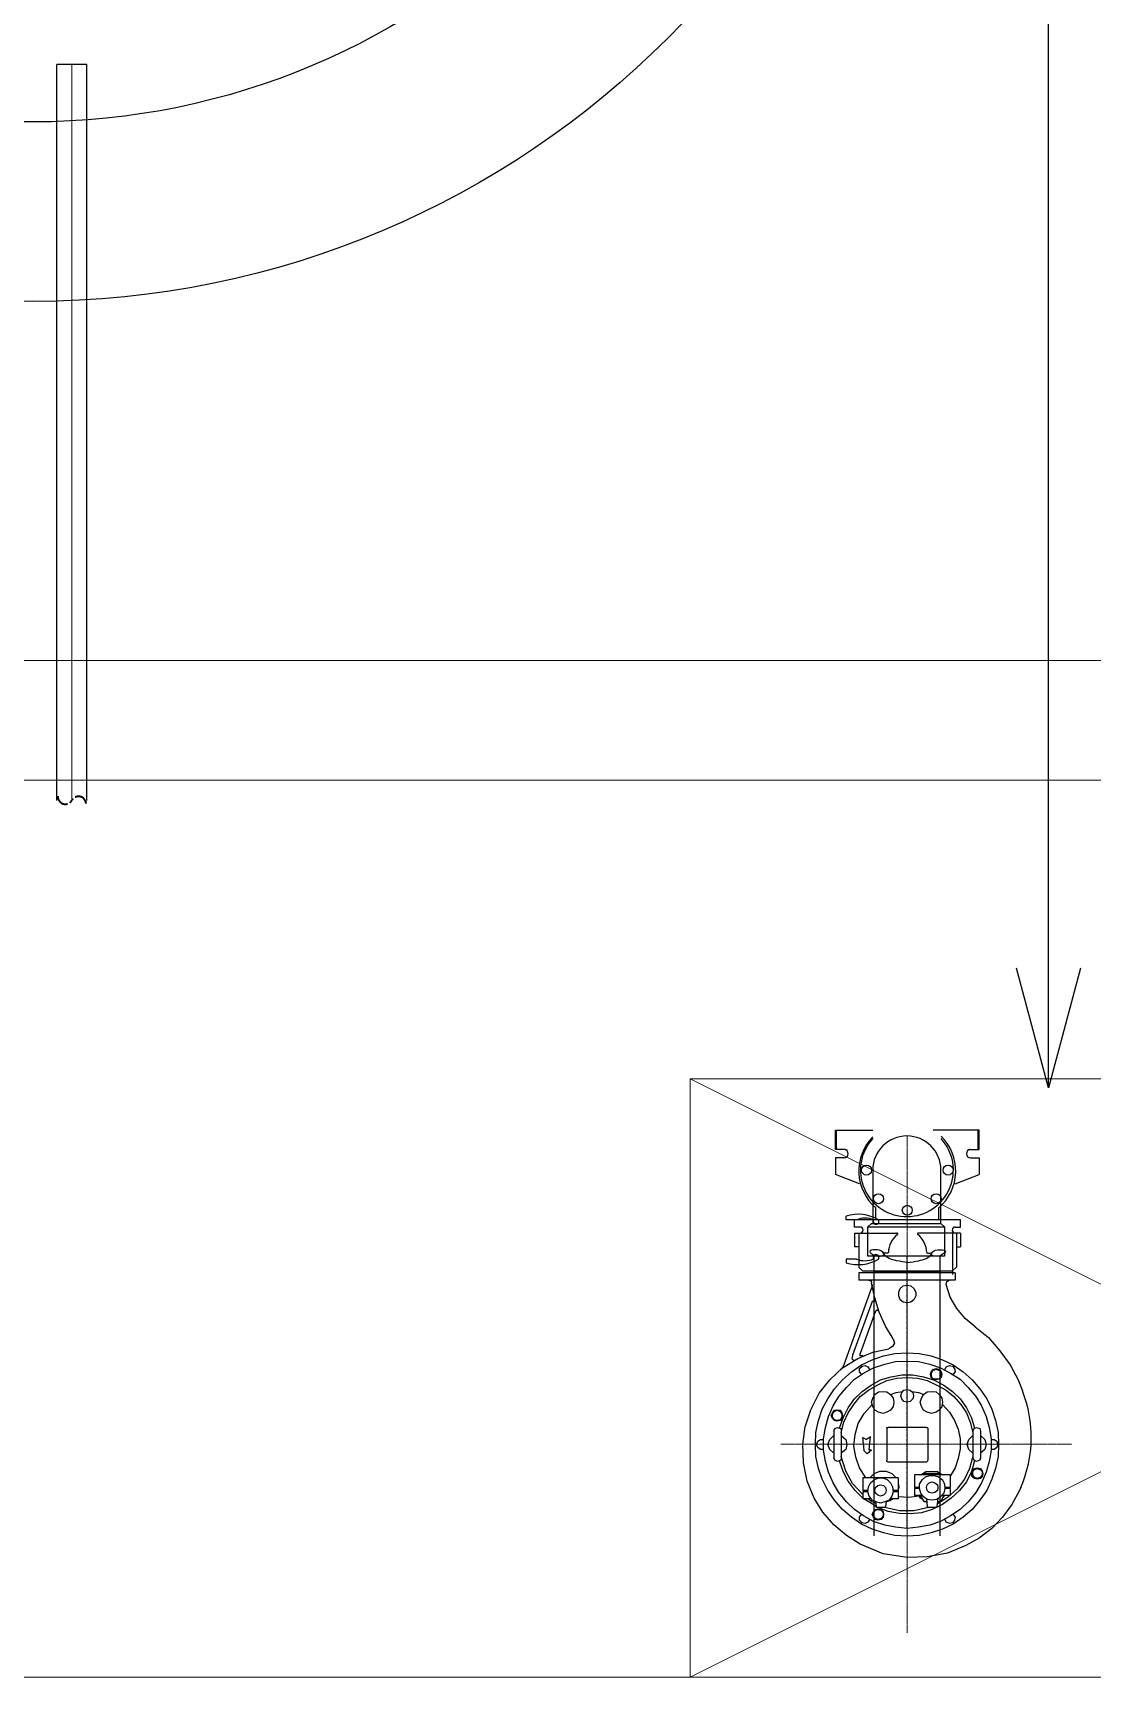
# Model space of a CAD drawing. Header units: millimetres. Extents: x -294625 to 2136527, y -251383 to 128331.
# Drawn here: x 1426418 to 1428188, y -213065 to -210316 of the extents above; entities that cross this region are included whole.
import ezdxf

# ---------------------------------------------------------------- set-up
doc = ezdxf.new("R2010")
doc.units = ezdxf.units.MM
doc.linetypes.add('CENTER', pattern=[3, 1.5, -0.5, 0.5, -0.5])
doc.linetypes.add('PHANTOM2', pattern=[1.25, 0.625, -0.125, 0.125, -0.125, 0.125, -0.125])
for name, color, linetype, lineweight in [('0-2', 253, 'Continuous', 18), ('ICE-BP', 4, 'Continuous', 25), ('ICE-CENTER', 8, 'CENTER', 0), ('N1.4-TP', 4, 'PHANTOM2', 35), ('N2-PK-TB', 2, 'Continuous', 20), ('N3-NOTE', 11, 'Continuous', 13)]:
    doc.layers.add(name, color=color, linetype=linetype, lineweight=lineweight)
for name, color, linetype in [('H-N-FITTING-35', 2, 'Continuous'), ('ICE-CEN', 8, 'CENTER'), ('tongchieudai', 7, 'Continuous')]:
    doc.layers.add(name, color=color, linetype=linetype)
doc.styles.add('P-VNTIMEH', font='vntimeh.shx', dxfattribs={"width": 0.75, "height": 300})
doc.dimstyles.new('N-NOTE', dxfattribs={"dimtxt": 200, "dimasz": 30, "dimexe": 50, "dimexo": 50, "dimgap": 100, "dimtad": 1, "dimdec": 0, "dimdsep": 46, "dimtxsty": 'P-VNTIMEH', "dimblk": 'OPEN30', "dimcen": 0, "dimse1": 1, "dimse2": 1, "dimclrd": 256, "dimclre": 7, "dimclrt": 256, "dimadec": 0, "dimazin": 0, "dimtfac": 1, "dimtdec": 0, "dimtix": 1, "dimtmove": 2, "dimatfit": 3, "dimldrblk": 'OPEN30', "dimfxl": 1, "dimtolj": 1, "dimtzin": 0, "dimarcsym": 0})

# ---------------------------------------------------------------- blocks, each defined once
blk = doc.blocks.new('_Open30')
at = {"color": 0, "linetype": 'ByBlock', "lineweight": -2}
for p, q in [((-1, 0.268), (0, 0)), ((0, 0), (-1, -0.268)), ((0, 0), (-1, 0))]:
    blk.add_line(p, q, dxfattribs=at)
blk = doc.blocks.new('2hd 1 dp')
at = {"layer": 'H-N-FITTING-35', "ltscale": 1000}
for p, q in [((1135090.9, -212124.9), (1135090.9, -212092.4)), ((1135090.9, -212092.4), (1135153, -212092.4)), ((1135092.1, -212092.4), (1135153, -212092.4)), ((1135092.1, -212124.9), (1135092.1, -212092.4)), ((1135329.4, -212092.4), (1135254.1, -212092.4)), ((1135330.6, -212092.4), (1135267, -212092.4)), ((1135329.4, -212124.9), (1135329.4, -212092.4)), ((1135330.6, -212124.9), (1135330.6, -212092.4)), ((1135105, -212124.9), (1135090.9, -212124.9)), ((1135106.2, -212124.9), (1135092.1, -212124.9)), ((1135315.3, -212124.9), (1135329.4, -212124.9)), ((1135316.5, -212124.9), (1135330.6, -212124.9)), ((1135105, -212139), (1135090.9, -212139)), ((1135090.9, -212139), (1135090.9, -212166.6)), ((1135316.5, -212139), (1135330.6, -212139)), ((1135330.6, -212139), (1135330.6, -212166.6)), ((1135131, -212182.4), (1135090.9, -212166.6)), ((1135290.5, -212182.4), (1135330.6, -212166.6)), ((1135108.5, -212242.7), (1135108.5, -212236.3)), ((1135126, -212242.7), (1135108.5, -212242.7)), ((1135299.9, -212242.7), (1135122.4, -212242.7)), ((1135122.4, -212254.6), (1135122.4, -212242.7)), ((1135131.6, -212254.6), (1135122.4, -212254.6)), ((1135290.7, -212254.6), (1135299.9, -212254.6)), ((1135299.9, -212254.6), (1135299.9, -212242.7)), ((1135122.4, -212264.7), (1135122.4, -212287.7)), ((1135122.4, -212264.7), (1135193.3, -212264.7)), ((1135129.4, -212287.7), (1135122.4, -212287.7)), ((1135129.4, -212264.7), (1135129.4, -212321.7)), ((1135299.9, -212264.7), (1135229, -212264.7)), ((1135286.2, -212264.7), (1135286.2, -212333.9)), ((1135292.9, -212264.7), (1135292.9, -212321.7)), ((1135292.9, -212287.7), (1135299.9, -212287.7)), ((1135299.9, -212264.7), (1135299.9, -212287.7)), ((1135126, -212308.1), (1135108.5, -212308.1)), ((1135108.5, -212308.1), (1135108.5, -212314.5)), ((1135136.5, -212328.5), (1135129.4, -212321.7)), ((1135210.2, -212331.4), (1135129.9, -212331.4)), ((1135129.9, -212331.4), (1135129.9, -212343.3)), ((1135210.2, -212343.3), (1135129.9, -212343.3)), ((1135285.8, -212328.5), (1135136.5, -212328.5)), ((1135145.8, -212343.3), (1135150, -212344.4)), ((1135150, -212344.4), (1135151, -212348.6)), ((1135154.6, -212331.4), (1135153.9, -212331.4)), ((1135265.9, -212329.2), (1135154.6, -212329.2)), ((1135154.6, -212329.2), (1135154.6, -212331.4)), ((1135290.5, -212331.4), (1135210.2, -212331.4)), ((1135290.5, -212343.3), (1135210.2, -212343.3)), ((1135265.9, -212329.2), (1135265.9, -212331.4)), ((1135266.6, -212331.4), (1135265.9, -212331.4)), ((1135275.7, -212350.7), (1135276.8, -212345.4)), ((1135276.8, -212345.4), (1135281, -212343.3)), ((1135285.8, -212328.5), (1135292.9, -212321.7)), ((1135290.5, -212331.4), (1135290.5, -212343.3)), ((1135151, -212356), (1135104.5, -212484.9)), ((1135156.3, -212372.9), (1135151, -212348.6)), ((1135152.1, -212353.9), (1135151, -212356)), ((1135152.1, -212350.7), (1135152.1, -212353.9)), ((1135163.7, -212397.2), (1135156.3, -212372.9)), ((1135196.5, -212363.4), (1135198.6, -212357.1)), ((1135196.5, -212369.8), (1135196.5, -212363.4)), ((1135198.6, -212376.1), (1135196.5, -212369.8)), ((1135198.6, -212357.1), (1135203.9, -212352.8)), ((1135203.9, -212352.8), (1135210.2, -212351.8)), ((1135210.2, -212351.8), (1135216.5, -212352.8)), ((1135216.5, -212352.8), (1135221.8, -212357.1)), ((1135221.8, -212357.1), (1135225, -212363.4)), ((1135225, -212369.8), (1135221.8, -212376.1)), ((1135225, -212363.4), (1135225, -212369.8)), ((1135282.1, -212371.9), (1135275.7, -212350.7)), ((1135293.7, -212390.9), (1135282.1, -212371.9)), ((1135152.1, -212379.3), (1135119.3, -212469.1)), ((1135157.4, -212395.1), (1135132, -212465.9)), ((1135152.1, -212379.3), (1135155.3, -212377.1)), ((1135155.3, -212377.1), (1135158.4, -212379.3)), ((1135157.4, -212395.1), (1135160.5, -212393)), ((1135160.5, -212393), (1135163.7, -212395.1)), ((1135174.3, -212420.5), (1135163.7, -212397.2)), ((1135203.9, -212380.3), (1135198.6, -212376.1)), ((1135210.2, -212381.4), (1135203.9, -212380.3)), ((1135216.5, -212380.3), (1135210.2, -212381.4)), ((1135221.8, -212376.1), (1135216.5, -212380.3)), ((1135307.4, -212407.8), (1135293.7, -212390.9)), ((1135187, -212441.6), (1135174.3, -212420.5)), ((1135324.3, -212421.5), (1135307.4, -212407.8)), ((1135324.3, -212421.5), (1135346.5, -212439.5)), ((1135185.9, -212454.3), (1135179.6, -212458.5)), ((1135189.1, -212449), (1135185.9, -212454.3)), ((1135187, -212441.6), (1135189.1, -212449)), ((1135346.5, -212439.5), (1135365.5, -212461.7)), ((1135102.4, -212490.2), (1135127.8, -212474.4)), ((1135119.3, -212469.1), (1135118.3, -212473.3)), ((1135119.3, -212476.5), (1135118.3, -212473.3)), ((1135122.5, -212477.5), (1135119.3, -212476.5)), ((1135127.8, -212474.4), (1135153.1, -212463.8)), ((1135132, -212470.1), (1135132, -212465.9)), ((1135136.2, -212470.1), (1135132, -212470.1)), ((1135134.1, -212484.9), (1135152.1, -212476.5)), ((1135134.1, -212484.9), (1135152.1, -212476.5)), ((1135134.1, -212484.9), (1135152.1, -212476.5)), ((1135152.1, -212476.5), (1135171.1, -212470.1)), ((1135152.1, -212476.5), (1135171.1, -212470.1)), ((1135152.1, -212476.5), (1135171.1, -212470.1)), ((1135153.1, -212463.8), (1135179.6, -212458.5)), ((1135154.2, -212490.2), (1135173.2, -212483.9)), ((1135171.1, -212470.1), (1135190.1, -212465.9)), ((1135171.1, -212470.1), (1135190.1, -212465.9)), ((1135171.1, -212470.1), (1135190.1, -212465.9)), ((1135173.2, -212483.9), (1135191.2, -212479.6)), ((1135190.1, -212465.9), (1135210.2, -212464.9)), ((1135190.1, -212465.9), (1135210.2, -212464.9)), ((1135190.1, -212465.9), (1135210.2, -212464.9)), ((1135191.2, -212479.6), (1135210.2, -212478.6)), ((1135210.2, -212464.9), (1135230.3, -212465.9)), ((1135210.2, -212464.9), (1135230.3, -212465.9)), ((1135210.2, -212464.9), (1135230.3, -212465.9)), ((1135210.2, -212478.6), (1135229.2, -212479.6)), ((1135229.2, -212479.6), (1135248.3, -212483.9)), ((1135230.3, -212465.9), (1135250.4, -212470.1)), ((1135230.3, -212465.9), (1135250.4, -212470.1)), ((1135230.3, -212465.9), (1135250.4, -212470.1)), ((1135248.3, -212483.9), (1135266.2, -212490.2)), ((1135250.4, -212470.1), (1135269.4, -212476.5)), ((1135250.4, -212470.1), (1135269.4, -212476.5)), ((1135250.4, -212470.1), (1135269.4, -212476.5)), ((1135269.4, -212476.5), (1135287.3, -212484.9)), ((1135269.4, -212476.5), (1135287.3, -212484.9)), ((1135269.4, -212476.5), (1135287.3, -212484.9)), ((1135365.5, -212461.7), (1135382.5, -212484.9)), ((1135063.3, -212532.5), (1135081.3, -212510.3)), ((1135081.3, -212510.3), (1135102.4, -212490.2)), ((1135088.7, -212525.1), (1135102.4, -212510.3)), ((1135088.7, -212525.1), (1135102.4, -212510.3)), ((1135088.7, -212525.1), (1135102.4, -212510.3)), ((1135102.4, -212489.2), (1135098.2, -212493.4)), ((1135104.5, -212484.9), (1135102.4, -212489.2)), ((1135102.4, -212510.3), (1135117.2, -212496.6)), ((1135102.4, -212510.3), (1135117.2, -212496.6)), ((1135102.4, -212510.3), (1135117.2, -212496.6)), ((1135108.8, -212523), (1135122.5, -212509.2)), ((1135117.2, -212496.6), (1135134.1, -212484.9)), ((1135117.2, -212496.6), (1135134.1, -212484.9)), ((1135117.2, -212496.6), (1135134.1, -212484.9)), ((1135122.5, -212509.2), (1135137.3, -212498.7)), ((1135131, -212491.3), (1135135.2, -212487)), ((1135131, -212496.6), (1135131, -212491.3)), ((1135134.1, -212500.8), (1135131, -212496.6)), ((1135135.2, -212487), (1135140.5, -212486)), ((1135137.3, -212498.7), (1135154.2, -212490.2)), ((1135140.5, -212486), (1135144.7, -212488.1)), ((1135144.7, -212488.1), (1135147.9, -212493.4)), ((1135150, -212518.7), (1135165.8, -212510.3)), ((1135160.5, -212518.7), (1135176.4, -212511.3)), ((1135165.8, -212510.3), (1135183.8, -212505)), ((1135176.4, -212511.3), (1135193.3, -212507.1)), ((1135183.8, -212505), (1135201.8, -212501.8)), ((1135193.3, -212507.1), (1135210.2, -212506.1)), ((1135201.8, -212501.8), (1135219.7, -212501.8)), ((1135210.2, -212506.1), (1135228.2, -212507.1)), ((1135219.7, -212501.8), (1135237.7, -212505)), ((1135228.2, -212507.1), (1135244, -212511.3)), ((1135237.7, -212505), (1135254.6, -212510.3)), ((1135244, -212511.3), (1135259.9, -212518.7)), ((1135249.3, -212500.8), (1135250.4, -212496.6)), ((1135250.4, -212506.1), (1135249.3, -212500.8)), ((1135250.4, -212496.6), (1135254.6, -212492.3)), ((1135254.6, -212509.2), (1135250.4, -212506.1)), ((1135251.4, -212498.7), (1135253.5, -212494.4)), ((1135251.4, -212504), (1135251.4, -212498.7)), ((1135253.5, -212508.2), (1135251.4, -212504)), ((1135253.5, -212494.4), (1135258.8, -212492.3)), ((1135258.8, -212509.2), (1135253.5, -212508.2)), ((1135254.6, -212492.3), (1135258.8, -212491.3)), ((1135258.8, -212510.3), (1135254.6, -212509.2)), ((1135254.6, -212510.3), (1135271.5, -212518.7)), ((1135258.8, -212491.3), (1135264.1, -212492.3)), ((1135258.8, -212492.3), (1135264.1, -212494.4)), ((1135264.1, -212508.2), (1135258.8, -212509.2)), ((1135264.1, -212509.2), (1135258.8, -212510.3)), ((1135264.1, -212492.3), (1135267.3, -212496.6)), ((1135264.1, -212494.4), (1135267.3, -212498.7)), ((1135267.3, -212504), (1135264.1, -212508.2)), ((1135267.3, -212506.1), (1135264.1, -212509.2)), ((1135266.2, -212490.2), (1135283.1, -212498.7)), ((1135267.3, -212496.6), (1135268.3, -212500.8)), ((1135267.3, -212498.7), (1135267.3, -212504)), ((1135268.3, -212500.8), (1135267.3, -212506.1)), ((1135273.6, -212493.4), (1135275.7, -212488.1)), ((1135275.7, -212488.1), (1135281, -212486)), ((1135281, -212486), (1135286.3, -212487)), ((1135283.1, -212498.7), (1135299, -212509.2)), ((1135286.3, -212487), (1135289.5, -212491.3)), ((1135287.3, -212484.9), (1135304.3, -212496.6)), ((1135287.3, -212484.9), (1135304.3, -212496.6)), ((1135287.3, -212484.9), (1135304.3, -212496.6)), ((1135290.5, -212496.6), (1135287.3, -212500.8)), ((1135289.5, -212491.3), (1135290.5, -212496.6)), ((1135299, -212509.2), (1135312.7, -212523)), ((1135304.3, -212496.6), (1135319, -212510.3)), ((1135304.3, -212496.6), (1135319, -212510.3)), ((1135304.3, -212496.6), (1135319, -212510.3)), ((1135319, -212510.3), (1135331.7, -212525.1)), ((1135319, -212510.3), (1135331.7, -212525.1)), ((1135319, -212510.3), (1135331.7, -212525.1)), ((1135382.5, -212484.9), (1135396.2, -212510.3)), ((1135396.2, -212510.3), (1135403.3, -212528.4)), ((1135049.6, -212560), (1135063.3, -212532.5)), ((1135078.1, -212542), (1135088.7, -212525.1)), ((1135078.1, -212542), (1135088.7, -212525.1)), ((1135078.1, -212542), (1135088.7, -212525.1)), ((1135086.6, -212553.6), (1135096.1, -212537.8)), ((1135096.1, -212537.8), (1135108.8, -212523)), ((1135121.4, -212551.5), (1135132, -212537.8)), ((1135122.5, -212542), (1135135.2, -212529.3)), ((1135132, -212537.8), (1135145.8, -212527.2)), ((1135135.2, -212529.3), (1135150, -212518.7)), ((1135145.8, -212527.2), (1135160.5, -212518.7)), ((1135153.1, -212540.9), (1135156.3, -212534.6)), ((1135156.3, -212534.6), (1135162.7, -212530.4)), ((1135162.7, -212530.4), (1135170.1, -212529.3)), ((1135170.1, -212529.3), (1135176.4, -212530.4)), ((1135176.4, -212530.4), (1135182.7, -212534.6)), ((1135182.7, -212534.6), (1135192.2, -212531.4)), ((1135182.7, -212534.6), (1135187, -212540.9)), ((1135192.2, -212531.4), (1135202.8, -212529.3)), ((1135199.6, -212536.7), (1135201.8, -212531.4)), ((1135201.8, -212542), (1135199.6, -212536.7)), ((1135201.8, -212531.4), (1135204.9, -212527.2)), ((1135204.9, -212527.2), (1135210.2, -212526.1)), ((1135210.2, -212526.1), (1135215.5, -212527.2)), ((1135215.5, -212527.2), (1135219.7, -212531.4)), ((1135218.7, -212529.3), (1135229.2, -212531.4)), ((1135219.7, -212531.4), (1135220.8, -212536.7)), ((1135220.8, -212536.7), (1135219.7, -212542)), ((1135229.2, -212531.4), (1135238.7, -212534.6)), ((1135234.5, -212540.9), (1135237.7, -212534.6)), ((1135237.7, -212534.6), (1135244, -212530.4)), ((1135244, -212530.4), (1135251.4, -212529.3)), ((1135251.4, -212529.3), (1135258.8, -212530.4)), ((1135258.8, -212530.4), (1135264.1, -212534.6)), ((1135259.9, -212518.7), (1135275.7, -212527.2)), ((1135264.1, -212534.6), (1135268.3, -212540.9)), ((1135271.5, -212518.7), (1135286.3, -212529.3)), ((1135275.7, -212527.2), (1135288.4, -212537.8)), ((1135286.3, -212529.3), (1135299, -212542)), ((1135288.4, -212537.8), (1135300, -212551.5)), ((1135312.7, -212523), (1135325.4, -212537.8)), ((1135325.4, -212537.8), (1135334.9, -212553.6)), ((1135331.7, -212525.1), (1135343.4, -212542)), ((1135331.7, -212525.1), (1135343.4, -212542)), ((1135331.7, -212525.1), (1135343.4, -212542)), ((1135040.1, -212588.5), (1135049.6, -212560)), ((1135062.3, -212577.9), (1135068.6, -212558.9)), ((1135062.3, -212577.9), (1135068.6, -212558.9)), ((1135062.3, -212577.9), (1135068.6, -212558.9)), ((1135068.6, -212558.9), (1135078.1, -212542)), ((1135068.6, -212558.9), (1135078.1, -212542)), ((1135068.6, -212558.9), (1135078.1, -212542)), ((1135079.2, -212571.6), (1135086.6, -212553.6)), ((1135083.4, -212569.5), (1135085.5, -212565.2)), ((1135085.5, -212565.2), (1135088.7, -212561)), ((1135085.5, -212567.4), (1135088.7, -212563.1)), ((1135088.7, -212561), (1135092.9, -212560)), ((1135088.7, -212563.1), (1135092.9, -212561)), ((1135092.9, -212560), (1135098.2, -212561)), ((1135092.9, -212561), (1135098.2, -212563.1)), ((1135098.2, -212561), (1135101.4, -212565.2)), ((1135098.2, -212563.1), (1135101.4, -212567.4)), ((1135101.4, -212565.2), (1135102.4, -212569.5)), ((1135103.5, -212573.7), (1135111.9, -212556.8)), ((1135104.5, -212581.1), (1135111.9, -212565.2)), ((1135111.9, -212556.8), (1135122.5, -212542)), ((1135111.9, -212565.2), (1135121.4, -212551.5)), ((1135128.8, -212583.2), (1135138.4, -212566.3)), ((1135138.4, -212566.3), (1135152.1, -212551.5)), ((1135151, -212547.3), (1135153.1, -212540.9)), ((1135153.1, -212554.7), (1135151, -212547.3)), ((1135156.3, -212561), (1135153.1, -212554.7)), ((1135162.7, -212564.2), (1135156.3, -212561)), ((1135170.1, -212566.3), (1135162.7, -212564.2)), ((1135176.4, -212564.2), (1135170.1, -212566.3)), ((1135182.7, -212561), (1135176.4, -212564.2)), ((1135187, -212554.7), (1135182.7, -212561)), ((1135187, -212540.9), (1135188, -212547.3)), ((1135188, -212547.3), (1135187, -212554.7)), ((1135204.9, -212546.2), (1135201.8, -212542)), ((1135210.2, -212547.3), (1135204.9, -212546.2)), ((1135215.5, -212546.2), (1135210.2, -212547.3)), ((1135219.7, -212542), (1135215.5, -212546.2)), ((1135232.4, -212547.3), (1135234.5, -212540.9)), ((1135234.5, -212554.7), (1135232.4, -212547.3)), ((1135237.7, -212561), (1135234.5, -212554.7)), ((1135244, -212564.2), (1135237.7, -212561)), ((1135251.4, -212566.3), (1135244, -212564.2)), ((1135258.8, -212564.2), (1135251.4, -212566.3)), ((1135264.1, -212561), (1135258.8, -212564.2)), ((1135268.3, -212554.7), (1135264.1, -212561)), ((1135268.3, -212540.9), (1135269.4, -212547.3)), ((1135269.4, -212547.3), (1135268.3, -212554.7)), ((1135269.4, -212551.5), (1135281, -212564.2)), ((1135281, -212564.2), (1135289.5, -212577.9)), ((1135299, -212542), (1135309.5, -212556.8)), ((1135300, -212551.5), (1135309.5, -212565.2)), ((1135309.5, -212556.8), (1135318, -212573.7)), ((1135309.5, -212565.2), (1135315.9, -212581.1)), ((1135334.9, -212553.6), (1135342.3, -212571.6)), ((1135343.4, -212542), (1135351.8, -212558.9)), ((1135343.4, -212542), (1135351.8, -212558.9)), ((1135343.4, -212542), (1135351.8, -212558.9)), ((1135351.8, -212558.9), (1135358.1, -212577.9)), ((1135351.8, -212558.9), (1135358.1, -212577.9)), ((1135351.8, -212558.9), (1135358.1, -212577.9)), ((1135035.9, -212617.6), (1135040.1, -212588.1)), ((1135058, -212598), (1135062.3, -212577.9)), ((1135058, -212598), (1135062.3, -212577.9)), ((1135058, -212598), (1135062.3, -212577.9)), ((1135070.7, -212608.6), (1135073.9, -212589.5)), ((1135073.9, -212589.5), (1135079.2, -212571.6)), ((1135085.5, -212574.8), (1135083.4, -212569.5)), ((1135085.5, -212572.6), (1135085.5, -212567.4)), ((1135088.7, -212576.9), (1135085.5, -212572.6)), ((1135088.7, -212577.9), (1135085.5, -212574.8)), ((1135087.6, -212595.9), (1135089.7, -212591.7)), ((1135092.9, -212577.9), (1135088.7, -212576.9)), ((1135092.9, -212579), (1135088.7, -212577.9)), ((1135089.7, -212591.7), (1135094, -212589.5)), ((1135098.2, -212576.9), (1135092.9, -212577.9)), ((1135098.2, -212577.9), (1135092.9, -212579)), ((1135094, -212589.5), (1135099.3, -212591.7)), ((1135097.1, -212590.6), (1135103.5, -212573.7)), ((1135101.4, -212572.6), (1135098.2, -212576.9)), ((1135101.4, -212574.8), (1135098.2, -212577.9)), ((1135099.3, -212591.7), (1135100.3, -212595.9)), ((1135100.3, -212598), (1135104.5, -212581.1)), ((1135101.4, -212567.4), (1135101.4, -212572.6)), ((1135102.4, -212569.5), (1135101.4, -212574.8)), ((1135123.6, -212601.2), (1135128.8, -212583.2)), ((1135176.4, -212590.6), (1135176.4, -212589.5)), ((1135176.4, -212589.5), (1135178.5, -212589.5)), ((1135176.4, -212590.6), (1135176.4, -212644.5)), ((1135243, -212589.5), (1135178.5, -212589.5)), ((1135243, -212589.5), (1135244, -212589.5)), ((1135244, -212589.5), (1135245.1, -212590.6)), ((1135245.1, -212590.6), (1135245.1, -212644.5)), ((1135289.5, -212577.9), (1135295.8, -212592.7)), ((1135295.8, -212592.7), (1135299, -212608.6)), ((1135315.9, -212581.1), (1135320.1, -212598)), ((1135318, -212573.7), (1135323.3, -212590.6)), ((1135320.1, -212595.9), (1135322.2, -212591.7)), ((1135322.2, -212591.7), (1135326.4, -212589.5)), ((1135326.4, -212589.5), (1135331.7, -212591.7)), ((1135331.7, -212591.7), (1135332.8, -212595.9)), ((1135342.3, -212571.6), (1135347.6, -212589.5)), ((1135347.6, -212589.5), (1135350.7, -212608.6)), ((1135358.1, -212577.9), (1135362.4, -212598)), ((1135358.1, -212577.9), (1135362.4, -212598)), ((1135358.1, -212577.9), (1135362.4, -212598)), ((1135036.9, -212648.3), (1135035.9, -212617.6)), ((1135057, -212618.1), (1135058, -212598)), ((1135057, -212618.1), (1135058, -212598)), ((1135057, -212618.1), (1135058, -212598)), ((1135058, -212638.2), (1135057, -212618.1)), ((1135058, -212638.2), (1135057, -212618.1)), ((1135058, -212638.2), (1135057, -212618.1)), ((1135059.1, -212618.1), (1135061.2, -212612.8)), ((1135061.2, -212623.4), (1135059.1, -212618.1)), ((1135061.2, -212612.8), (1135065.4, -212609.6)), ((1135065.4, -212609.6), (1135070.7, -212609.6)), ((1135070.7, -212627.6), (1135070.7, -212608.6)), ((1135078.1, -212618.1), (1135081.3, -212609.6)), ((1135081.3, -212626.5), (1135078.1, -212618.1)), ((1135081.3, -212609.6), (1135087.6, -212603.3)), ((1135087.6, -212595.9), (1135087.6, -212640.3)), ((1135100.3, -212595.9), (1135100.3, -212640.3)), ((1135100.3, -212598), (1135100.3, -212598)), ((1135100.3, -212598), (1135100.3, -212598)), ((1135100.3, -212603.3), (1135107.7, -212609.6)), ((1135107.7, -212609.6), (1135109.8, -212618.1)), ((1135109.8, -212618.1), (1135107.7, -212626.5)), ((1135121.4, -212620.2), (1135123.6, -212601.2)), ((1135124.6, -212639.2), (1135121.4, -212620.2)), ((1135137.3, -212617), (1135136.2, -212606.5)), ((1135136.2, -212606.5), (1135142.6, -212609.6)), ((1135138.4, -212627.6), (1135137.3, -212617)), ((1135148.9, -212605.4), (1135142.6, -212609.6)), ((1135146.8, -212627.6), (1135147.9, -212616)), ((1135147.9, -212616), (1135148.9, -212605.4)), ((1135299, -212608.6), (1135299, -212625.5)), ((1135310.6, -212618.1), (1135313.8, -212609.6)), ((1135313.8, -212626.5), (1135310.6, -212618.1)), ((1135313.8, -212609.6), (1135320.1, -212603.3)), ((1135320.1, -212595.9), (1135320.1, -212640.3)), ((1135320.1, -212598), (1135320.1, -212598)), ((1135320.1, -212598), (1135320.1, -212598)), ((1135332.8, -212595.9), (1135332.8, -212640.3)), ((1135332.8, -212603.3), (1135340.2, -212609.6)), ((1135340.2, -212609.6), (1135342.3, -212618.1)), ((1135342.3, -212618.1), (1135340.2, -212626.5)), ((1135350.7, -212608.6), (1135350.7, -212627.6)), ((1135350.7, -212609.6), (1135356, -212609.6)), ((1135356, -212609.6), (1135360.3, -212612.8)), ((1135360.3, -212612.8), (1135361.3, -212618.1)), ((1135361.3, -212618.1), (1135360.3, -212623.4)), ((1135362.4, -212598), (1135363.4, -212618.1)), ((1135362.4, -212598), (1135363.4, -212618.1)), ((1135362.4, -212598), (1135363.4, -212618.1)), ((1135363.4, -212618.1), (1135362.4, -212638.2)), ((1135363.4, -212618.1), (1135362.4, -212638.2)), ((1135363.4, -212618.1), (1135362.4, -212638.2)), ((1135043.3, -212679.4), (1135036.9, -212648.7)), ((1135062.3, -212658.2), (1135058, -212638.2)), ((1135062.3, -212658.2), (1135058, -212638.2)), ((1135062.3, -212658.2), (1135058, -212638.2)), ((1135065.4, -212626.5), (1135061.2, -212623.4)), ((1135070.7, -212626.5), (1135065.4, -212626.5)), ((1135073.9, -212646.6), (1135070.7, -212627.6)), ((1135079.2, -212664.6), (1135073.9, -212646.6)), ((1135087.6, -212632.9), (1135081.3, -212626.5)), ((1135089.7, -212644.5), (1135087.6, -212640.3)), ((1135094, -212646.6), (1135089.7, -212644.5)), ((1135099.3, -212644.5), (1135094, -212646.6)), ((1135103.5, -212663.5), (1135097.1, -212645.5)), ((1135100.3, -212640.3), (1135099.3, -212644.5)), ((1135107.7, -212626.5), (1135100.3, -212632.9)), ((1135100.3, -212638.2), (1135100.3, -212638.2)), ((1135100.3, -212638.2), (1135100.3, -212638.2)), ((1135107.7, -212662.5), (1135100.3, -212638.2)), ((1135131, -212657.2), (1135124.6, -212639.2)), ((1135137.3, -212627.6), (1135143.6, -212633.9)), ((1135138.4, -212627.6), (1135137.3, -212627.6)), ((1135151, -212627.6), (1135143.6, -212633.9)), ((1135151, -212627.6), (1135146.8, -212627.6)), ((1135176.4, -212646.6), (1135176.4, -212644.5)), ((1135178.5, -212647.7), (1135176.4, -212646.6)), ((1135243, -212647.7), (1135178.5, -212647.7)), ((1135244, -212646.6), (1135243, -212647.7)), ((1135245.1, -212644.5), (1135244, -212646.6)), ((1135295.8, -212641.3), (1135290.5, -212657.2)), ((1135299, -212625.5), (1135295.8, -212641.3)), ((1135320.1, -212632.9), (1135313.8, -212626.5)), ((1135320.1, -212638.2), (1135314.8, -212658.2)), ((1135323.3, -212645.5), (1135318, -212663.5)), ((1135320.1, -212638.2), (1135320.1, -212638.2)), ((1135320.1, -212638.2), (1135320.1, -212638.2)), ((1135322.2, -212644.5), (1135320.1, -212640.3)), ((1135326.4, -212646.6), (1135322.2, -212644.5)), ((1135331.7, -212644.5), (1135326.4, -212646.6)), ((1135332.8, -212640.3), (1135331.7, -212644.5)), ((1135340.2, -212626.5), (1135332.8, -212632.9)), ((1135347.6, -212646.6), (1135342.3, -212664.6)), ((1135350.7, -212627.6), (1135347.6, -212646.6)), ((1135356, -212626.5), (1135350.7, -212626.5)), ((1135360.3, -212623.4), (1135356, -212626.5)), ((1135362.4, -212638.2), (1135358.1, -212658.2)), ((1135362.4, -212638.2), (1135358.1, -212658.2)), ((1135362.4, -212638.2), (1135358.1, -212658.2)), ((1135068.6, -212676.2), (1135062.3, -212658.2)), ((1135068.6, -212676.2), (1135062.3, -212658.2)), ((1135068.6, -212676.2), (1135062.3, -212658.2)), ((1135078.1, -212695.2), (1135068.6, -212676.2)), ((1135078.1, -212695.2), (1135068.6, -212676.2)), ((1135078.1, -212695.2), (1135068.6, -212676.2)), ((1135086.6, -212682.5), (1135079.2, -212664.6)), ((1135111.9, -212679.4), (1135103.5, -212663.5)), ((1135119.3, -212683.6), (1135107.7, -212662.5)), ((1135141.5, -212674.1), (1135131, -212657.2)), ((1135195.4, -212674.1), (1135136.2, -212674.1)), ((1135136.2, -212674.1), (1135136.2, -212695.2)), ((1135147.9, -212674.1), (1135155.3, -212666.7)), ((1135155.3, -212666.7), (1135164.8, -212662.5)), ((1135155.3, -212677.2), (1135162.7, -212674.1)), ((1135162.7, -212674.1), (1135170.1, -212674.1)), ((1135164.8, -212662.5), (1135175.3, -212662.5)), ((1135170.1, -212674.1), (1135177.5, -212677.2)), ((1135175.3, -212662.5), (1135184.8, -212666.7)), ((1135184.8, -212666.7), (1135192.2, -212674.1)), ((1135195.4, -212674.1), (1135195.4, -212695.2)), ((1135282.1, -212668.8), (1135222.9, -212668.8)), ((1135222.9, -212668.8), (1135222.9, -212689.9)), ((1135233.5, -212668.8), (1135241.9, -212663.5)), ((1135235.6, -212677.2), (1135240.9, -212672)), ((1135238.7, -212666.7), (1135236.6, -212668.8)), ((1135266.2, -212666.7), (1135238.7, -212666.7)), ((1135240.9, -212672), (1135248.3, -212669.9)), ((1135241.9, -212663.5), (1135251.4, -212662.5)), ((1135248.3, -212669.9), (1135255.6, -212669.9)), ((1135251.4, -212662.5), (1135260.9, -212663.5)), ((1135255.6, -212669.9), (1135263, -212672)), ((1135260.9, -212663.5), (1135269.4, -212668.8)), ((1135263, -212672), (1135269.4, -212677.2)), ((1135266.2, -212666.7), (1135267.3, -212668.8)), ((1135290.5, -212657.2), (1135282.1, -212670.9)), ((1135282.1, -212668.8), (1135282.1, -212689.9)), ((1135306.4, -212676.2), (1135293.7, -212693.1)), ((1135314.8, -212658.2), (1135306.4, -212676.2)), ((1135318, -212663.5), (1135309.5, -212680.4)), ((1135318, -212666.7), (1135319, -212662.5)), ((1135319, -212672), (1135318, -212666.7)), ((1135319, -212662.5), (1135323.3, -212658.2)), ((1135323.3, -212675.1), (1135319, -212672)), ((1135320.1, -212663.5), (1135322.2, -212660.3)), ((1135320.1, -212668.8), (1135320.1, -212663.5)), ((1135322.2, -212673), (1135320.1, -212668.8)), ((1135322.2, -212660.3), (1135327.5, -212658.2)), ((1135327.5, -212675.1), (1135322.2, -212673)), ((1135323.3, -212658.2), (1135327.5, -212657.2)), ((1135327.5, -212676.2), (1135323.3, -212675.1)), ((1135327.5, -212657.2), (1135332.8, -212658.2)), ((1135327.5, -212658.2), (1135332.8, -212660.3)), ((1135332.8, -212673), (1135327.5, -212675.1)), ((1135332.8, -212675.1), (1135327.5, -212676.2)), ((1135332.8, -212658.2), (1135336, -212662.5)), ((1135332.8, -212660.3), (1135336, -212663.5)), ((1135336, -212668.8), (1135332.8, -212673)), ((1135336, -212672), (1135332.8, -212675.1)), ((1135342.3, -212664.6), (1135334.9, -212682.5)), ((1135336, -212662.5), (1135337, -212666.7)), ((1135336, -212663.5), (1135336, -212668.8)), ((1135337, -212666.7), (1135336, -212672)), ((1135351.8, -212676.2), (1135343.4, -212695.2)), ((1135351.8, -212676.2), (1135343.4, -212695.2)), ((1135351.8, -212676.2), (1135343.4, -212695.2)), ((1135358.1, -212658.2), (1135351.8, -212676.2)), ((1135358.1, -212658.2), (1135351.8, -212676.2)), ((1135358.1, -212658.2), (1135351.8, -212676.2)), ((1135054.9, -212707.9), (1135043.3, -212679.4)), ((1135088.7, -212711.1), (1135078.1, -212695.2)), ((1135088.7, -212711.1), (1135078.1, -212695.2)), ((1135088.7, -212711.1), (1135078.1, -212695.2)), ((1135096.1, -212698.4), (1135086.6, -212682.5)), ((1135108.8, -212714.2), (1135096.1, -212698.4)), ((1135123.6, -212695.2), (1135111.9, -212679.4)), ((1135136.2, -212701.6), (1135119.3, -212683.6)), ((1135136.2, -212707.9), (1135123.6, -212695.2)), ((1135144.7, -212695.2), (1135136.2, -212695.2)), ((1135144.7, -212697.3), (1135136.2, -212697.3)), ((1135136.2, -212697.3), (1135136.2, -212709)), ((1135144.7, -212697.3), (1135145.8, -212688.9)), ((1135144.7, -212696.3), (1135144.7, -212695.2)), ((1135144.7, -212697.3), (1135144.7, -212696.3)), ((1135146.8, -212704.7), (1135144.7, -212697.3)), ((1135145.8, -212688.9), (1135148.9, -212682.5)), ((1135148.9, -212682.5), (1135155.3, -212677.2)), ((1135156.3, -212695.2), (1135157.4, -212689.9)), ((1135157.4, -212699.4), (1135156.3, -212695.2)), ((1135157.4, -212689.9), (1135161.6, -212686.8)), ((1135161.6, -212702.6), (1135157.4, -212699.4)), ((1135161.6, -212686.8), (1135165.8, -212685.7)), ((1135165.8, -212704.7), (1135161.6, -212702.6)), ((1135165.8, -212685.7), (1135171.1, -212686.8)), ((1135171.1, -212702.6), (1135165.8, -212704.7)), ((1135171.1, -212686.8), (1135174.3, -212689.9)), ((1135174.3, -212699.4), (1135171.1, -212702.6)), ((1135174.3, -212689.9), (1135175.3, -212695.2)), ((1135175.3, -212695.2), (1135174.3, -212699.4)), ((1135177.5, -212677.2), (1135182.7, -212682.5)), ((1135182.7, -212682.5), (1135185.9, -212688.9)), ((1135187, -212697.3), (1135184.8, -212704.7)), ((1135185.9, -212688.9), (1135187, -212697.3)), ((1135195.4, -212695.2), (1135187, -212695.2)), ((1135195.4, -212697.3), (1135187, -212697.3)), ((1135195.4, -212696.3), (1135194.4, -212697.3)), ((1135195.4, -212683.6), (1135196.5, -212688.9)), ((1135196.5, -212688.9), (1135195.4, -212694.2)), ((1135195.4, -212695.2), (1135195.4, -212696.3)), ((1135195.4, -212697.3), (1135195.4, -212709)), ((1135231.3, -212689.9), (1135222.9, -212689.9)), ((1135222.9, -212692), (1135222.9, -212703.7)), ((1135231.3, -212692), (1135222.9, -212692)), ((1135236.6, -212703.7), (1135222.9, -212703.7)), ((1135225, -212689.9), (1135226.1, -212692)), ((1135225, -212691), (1135225, -212689.9)), ((1135225, -212692), (1135225, -212691)), ((1135232.4, -212707.9), (1135230.3, -212703.7)), ((1135231.3, -212684.6), (1135235.6, -212677.2)), ((1135231.3, -212692), (1135231.3, -212684.6)), ((1135233.5, -212699.4), (1135231.3, -212692)), ((1135232.4, -212703.7), (1135238.7, -212714.2)), ((1135237.7, -212705.8), (1135233.5, -212699.4)), ((1135243, -212689.9), (1135244, -212685.7)), ((1135244, -212695.2), (1135243, -212689.9)), ((1135244, -212685.7), (1135247.2, -212682.5)), ((1135247.2, -212698.4), (1135244, -212695.2)), ((1135247.2, -212682.5), (1135252.5, -212680.4)), ((1135252.5, -212699.4), (1135247.2, -212698.4)), ((1135252.5, -212680.4), (1135256.7, -212682.5)), ((1135256.7, -212698.4), (1135252.5, -212699.4)), ((1135256.7, -212682.5), (1135260.9, -212685.7)), ((1135260.9, -212695.2), (1135256.7, -212698.4)), ((1135260.9, -212685.7), (1135262, -212689.9)), ((1135262, -212689.9), (1135260.9, -212695.2)), ((1135271.5, -212699.4), (1135266.2, -212705.8)), ((1135271.5, -212703.7), (1135266.2, -212714.2)), ((1135282.1, -212703.7), (1135268.3, -212703.7)), ((1135269.4, -212677.2), (1135272.6, -212684.6)), ((1135273.6, -212692), (1135271.5, -212699.4)), ((1135272.6, -212703.7), (1135271.5, -212705.8)), ((1135272.6, -212684.6), (1135273.6, -212692)), ((1135282.1, -212689.9), (1135273.6, -212689.9)), ((1135282.1, -212692), (1135273.6, -212692)), ((1135293.7, -212693.1), (1135277.8, -212706.8)), ((1135280, -212689.9), (1135278.9, -212692)), ((1135282.1, -212692), (1135282.1, -212703.7)), ((1135297.9, -212695.2), (1135284.2, -212707.9)), ((1135309.5, -212680.4), (1135297.9, -212695.2)), ((1135325.4, -212698.4), (1135312.7, -212714.2)), ((1135334.9, -212682.5), (1135325.4, -212698.4)), ((1135343.4, -212695.2), (1135331.7, -212711.1)), ((1135343.4, -212695.2), (1135331.7, -212711.1)), ((1135343.4, -212695.2), (1135331.7, -212711.1)), ((1135398.3, -212695.2), (1135385.6, -212718.5)), ((1135400.5, -212690.1), (1135398.3, -212695.2)), ((1135069.7, -212731.1), (1135054.9, -212707.9)), ((1135087.6, -212752.3), (1135069.7, -212731.1)), ((1135102.4, -212726.9), (1135088.7, -212711.1)), ((1135102.4, -212726.9), (1135088.7, -212711.1)), ((1135102.4, -212726.9), (1135088.7, -212711.1)), ((1135117.2, -212739.6), (1135102.4, -212726.9)), ((1135117.2, -212739.6), (1135102.4, -212726.9)), ((1135117.2, -212739.6), (1135102.4, -212726.9)), ((1135122.5, -212726.9), (1135108.8, -212714.2)), ((1135137.3, -212737.5), (1135122.5, -212726.9)), ((1135150, -212709), (1135136.2, -212709)), ((1135147.9, -212715.3), (1135137.3, -212709)), ((1135151, -212713.2), (1135144.7, -212709)), ((1135152.1, -212711.1), (1135146.8, -212704.7)), ((1135158.4, -212721.6), (1135147.9, -212715.3)), ((1135157.4, -212716.3), (1135151, -212713.2)), ((1135158.4, -212714.2), (1135152.1, -212711.1)), ((1135152.1, -212735.4), (1135154.2, -212730.1)), ((1135154.2, -212730.1), (1135157.4, -212726.9)), ((1135154.2, -212732.2), (1135157.4, -212728)), ((1135157.4, -212714.2), (1135158.4, -212721.6)), ((1135157.4, -212726.9), (1135161.6, -212725.9)), ((1135157.4, -212728), (1135161.6, -212726.9)), ((1135165.8, -212716.3), (1135158.4, -212714.2)), ((1135158.4, -212722.7), (1135158.4, -212721.6)), ((1135160.5, -212723.7), (1135158.4, -212722.7)), ((1135172.2, -212723.7), (1135160.5, -212723.7)), ((1135178.5, -212730.1), (1135161.6, -212723.7)), ((1135161.6, -212725.9), (1135166.9, -212726.9)), ((1135161.6, -212726.9), (1135166.9, -212728)), ((1135173.2, -212714.2), (1135165.8, -212716.3)), ((1135166.9, -212726.9), (1135170.1, -212730.1)), ((1135166.9, -212728), (1135170.1, -212732.2)), ((1135170.1, -212730.1), (1135171.1, -212735.4)), ((1135173.2, -212722.7), (1135172.2, -212723.7)), ((1135180.6, -212711.1), (1135173.2, -212714.2)), ((1135174.3, -212721.6), (1135173.2, -212722.7)), ((1135197.5, -212729), (1135173.2, -212723.7)), ((1135175.3, -212714.2), (1135174.3, -212721.6)), ((1135181.7, -212712.1), (1135175.3, -212714.2)), ((1135197.5, -212733.3), (1135178.5, -212730.1)), ((1135184.8, -212704.7), (1135180.6, -212711.1)), ((1135187, -212709), (1135181.7, -212712.1)), ((1135195.4, -212709), (1135182.7, -212709)), ((1135213.4, -212706.8), (1135195.4, -212705.8)), ((1135221.8, -212729), (1135197.5, -212729)), ((1135230.3, -212704.7), (1135213.4, -212706.8)), ((1135246.1, -212723.7), (1135221.8, -212729)), ((1135236.6, -212710), (1135232.4, -212707.9)), ((1135252.5, -212726.9), (1135234.5, -212732.2)), ((1135244, -212710), (1135237.7, -212705.8)), ((1135243, -212714.2), (1135238.7, -212714.2)), ((1135243, -212709), (1135244, -212721.6)), ((1135252.5, -212711.1), (1135244, -212710)), ((1135245.1, -212723.7), (1135244, -212721.6)), ((1135247.2, -212723.7), (1135245.1, -212723.7)), ((1135256.7, -212723.7), (1135247.2, -212723.7)), ((1135256.7, -212723.7), (1135247.2, -212723.7)), ((1135259.9, -212710), (1135252.5, -212711.1)), ((1135269.4, -212718.5), (1135252.5, -212726.9)), ((1135259.9, -212723.7), (1135256.7, -212723.7)), ((1135266.2, -212705.8), (1135259.9, -212710)), ((1135262, -212709), (1135259.9, -212721.6)), ((1135259.9, -212721.6), (1135259.9, -212723.7)), ((1135277.8, -212706.8), (1135260.9, -212717.4)), ((1135266.2, -212714.2), (1135260.9, -212714.2)), ((1135284.2, -212707.9), (1135269.4, -212718.5)), ((1135271.5, -212705.8), (1135270.4, -212706.8)), ((1135299, -212726.9), (1135283.1, -212737.5)), ((1135312.7, -212714.2), (1135299, -212726.9)), ((1135319, -212726.9), (1135304.3, -212739.6)), ((1135319, -212726.9), (1135304.3, -212739.6)), ((1135319, -212726.9), (1135304.3, -212739.6)), ((1135331.7, -212711.1), (1135319, -212726.9)), ((1135331.7, -212711.1), (1135319, -212726.9)), ((1135331.7, -212711.1), (1135319, -212726.9)), ((1135385.6, -212718.5), (1135369.8, -212739.6)), ((1135108.8, -212770.2), (1135087.6, -212752.3)), ((1135134.1, -212751.2), (1135117.2, -212739.6)), ((1135134.1, -212751.2), (1135117.2, -212739.6)), ((1135134.1, -212751.2), (1135117.2, -212739.6)), ((1135131, -212739.6), (1135134.1, -212735.4)), ((1135131, -212744.9), (1135131, -212739.6)), ((1135135.2, -212749.1), (1135131, -212744.9)), ((1135152.1, -212759.7), (1135134.1, -212751.2)), ((1135152.1, -212759.7), (1135134.1, -212751.2)), ((1135152.1, -212759.7), (1135134.1, -212751.2)), ((1135140.5, -212750.2), (1135135.2, -212749.1)), ((1135154.2, -212747), (1135137.3, -212737.5)), ((1135144.7, -212748), (1135140.5, -212750.2)), ((1135147.9, -212742.8), (1135144.7, -212748)), ((1135154.2, -212739.6), (1135152.1, -212735.4)), ((1135154.2, -212737.5), (1135154.2, -212732.2)), ((1135157.4, -212741.7), (1135154.2, -212737.5)), ((1135157.4, -212743.8), (1135154.2, -212739.6)), ((1135173.2, -212753.3), (1135154.2, -212747)), ((1135161.6, -212743.8), (1135157.4, -212741.7)), ((1135161.6, -212744.9), (1135157.4, -212743.8)), ((1135166.9, -212741.7), (1135161.6, -212743.8)), ((1135166.9, -212743.8), (1135161.6, -212744.9)), ((1135170.1, -212737.5), (1135166.9, -212741.7)), ((1135170.1, -212739.6), (1135166.9, -212743.8)), ((1135170.1, -212732.2), (1135170.1, -212737.5)), ((1135171.1, -212735.4), (1135170.1, -212739.6)), ((1135191.2, -212756.5), (1135173.2, -212753.3)), ((1135210.2, -212758.6), (1135191.2, -212756.5)), ((1135215.5, -212734.3), (1135197.5, -212733.3)), ((1135229.2, -212756.5), (1135210.2, -212758.6)), ((1135234.5, -212732.2), (1135215.5, -212734.3)), ((1135248.3, -212753.3), (1135229.2, -212756.5)), ((1135266.2, -212747), (1135248.3, -212753.3)), ((1135283.1, -212737.5), (1135266.2, -212747)), ((1135287.3, -212751.2), (1135269.4, -212759.7)), ((1135287.3, -212751.2), (1135269.4, -212759.7)), ((1135287.3, -212751.2), (1135269.4, -212759.7)), ((1135275.7, -212748), (1135273.6, -212742.8)), ((1135281, -212750.2), (1135275.7, -212748)), ((1135286.3, -212749.1), (1135281, -212750.2)), ((1135289.5, -212744.9), (1135286.3, -212749.1)), ((1135287.3, -212735.4), (1135290.5, -212739.6)), ((1135304.3, -212739.6), (1135287.3, -212751.2)), ((1135304.3, -212739.6), (1135287.3, -212751.2)), ((1135304.3, -212739.6), (1135287.3, -212751.2)), ((1135290.5, -212739.6), (1135289.5, -212744.9)), ((1135351.8, -212758.6), (1135330.7, -212774.5)), ((1135369.8, -212739.6), (1135351.8, -212758.6)), ((1135132, -212785), (1135108.8, -212770.2)), ((1135170.1, -212800.9), (1135132, -212785)), ((1135171.1, -212766), (1135152.1, -212759.7)), ((1135171.1, -212766), (1135152.1, -212759.7)), ((1135171.1, -212766), (1135152.1, -212759.7)), ((1135190.1, -212770.2), (1135171.1, -212766)), ((1135190.1, -212770.2), (1135171.1, -212766)), ((1135190.1, -212770.2), (1135171.1, -212766)), ((1135210.2, -212771.3), (1135190.1, -212770.2)), ((1135210.2, -212771.3), (1135190.1, -212770.2)), ((1135210.2, -212771.3), (1135190.1, -212770.2)), ((1135230.3, -212770.2), (1135210.2, -212771.3)), ((1135230.3, -212770.2), (1135210.2, -212771.3)), ((1135230.3, -212770.2), (1135210.2, -212771.3)), ((1135250.4, -212766), (1135230.3, -212770.2)), ((1135250.4, -212766), (1135230.3, -212770.2)), ((1135250.4, -212766), (1135230.3, -212770.2)), ((1135269.4, -212759.7), (1135250.4, -212766)), ((1135269.4, -212759.7), (1135250.4, -212766)), ((1135269.4, -212759.7), (1135250.4, -212766)), ((1135330.7, -212774.5), (1135308.5, -212787.1)), ((1135210.2, -212807.2), (1135170.1, -212800.9)), ((1135244, -212806.2), (1135210.2, -212807.2)), ((1135277.8, -212799.8), (1135244, -212806.2)), ((1135308.5, -212787.1), (1135277.8, -212799.8))]:
    blk.add_line(p, q, dxfattribs=at)
for points in [[(1135158.2, -212240.4), (1135158.2, -212222.3)], [(1135263.3, -212242.7), (1135263.3, -212222.3)]]:
    blk.add_lwpolyline(points, dxfattribs=at)
for centre in [(1135142.6, -212159.4), (1135278.9, -212159.4), (1135162.5, -212207.2), (1135259, -212207.2), (1135210.7, -212226.6)]:
    blk.add_circle(centre, 8.36, dxfattribs=at)
for centre, radius, start, end in [((1135105, -212132), 7.04, 270, 90), ((1135106.2, -212132), 7.04, 55.1487, 90), ((1135210.6, -212160.8), 81.1, 135.2379, 229.7251), ((1135210, -212159.4), 77.7, 137.224, 270.5399), ((1135210, -212159.4), 77.7, 270.5399, 42.7761), ((1135210.6, -212160.8), 81.1, 310.602, 45.8669), ((1135316.5, -212132), 7.04, 90, 270), ((1135315.3, -212132), 7.04, 90, 124.8513), ((1135128.3, -212300.3), 67, 59.376, 107.2021), ((1135140, -212275.2), 35.4, 66.1952, 113.2506), ((1135131.6, -212259.6), 5.04, 270, 90), ((1135158.4, -212245.2), 4.73, 149.8175, 250.3002), ((1135158.7, -212245.4), 4.63, 246.3683, 36.0529), ((1135290.7, -212259.6), 5.04, 90, 270), ((1135218.5, -212298.2), 39.4, 128.1138, 178.7011), ((1135193.3, -212266.1), 1.41, 308.1138, 90), ((1135229, -212266.1), 1.41, 90, 231.8862), ((1135203.8, -212298.2), 39.4, 1.2989, 51.8862), ((1135128.3, -212250.5), 67, 252.7979, 300.624), ((1135140, -212275.6), 35.4, 246.7494, 293.8048), ((1135158.4, -212305.6), 4.73, 109.6998, 210.1825), ((1135158.7, -212305.4), 4.63, 323.9471, 113.6317), ((1135206.7, -212605.9), 211.3, 336.5014, 21.5014)]:
    blk.add_arc(centre, radius, start, end, dxfattribs=at)
for points in [[(1135211.2, -212313.8), (1135192.6, -212310.9), (1135171.5, -212299.6), (1135170, -212296.8), (1135148, -212296.1), (1135153.2, -212300.7), (1135168.8, -212302.6), (1135172.2, -212300.8)], [(1135211.2, -212313.8), (1135229.7, -212310.9), (1135250.8, -212299.6), (1135252.3, -212296.8), (1135274.4, -212296.1), (1135269.1, -212300.7), (1135253.5, -212302.6), (1135250.1, -212300.8)], [(1135179.1, -212297.3), (1135175.9, -212298.5), (1135170, -212296.8)], [(1135243.2, -212297.3), (1135246.4, -212298.5), (1135252.3, -212296.8)]]:
    blk.add_spline(points, degree=3, dxfattribs=at)
at = {"layer": 'ICE-BP', "ltscale": 1000}
for p, q in [((1135153, -212159.4), (1135153, -212248.6)), ((1135267, -212248.6), (1135267, -212159.3)), ((1135144.8, -212254.4), (1135150.7, -212248.6)), ((1135144.8, -212254.4), (1135272.8, -212254.4)), ((1135144.8, -212303.3), (1135144.8, -212254.4)), ((1135150.7, -212248.6), (1135267, -212248.6)), ((1135267, -212248.6), (1135272.8, -212254.4)), ((1135272.8, -212254.4), (1135272.8, -212303.3)), ((1135272.8, -212303.3), (1135144.8, -212303.3)), ((1135155, -212304.5), (1135155, -212770.7)), ((1135265, -212304.5), (1135265, -212770.7))]:
    blk.add_line(p, q, dxfattribs=at)
blk.add_arc((1135210, -212159.4), 57, 0.1343, 180.0031, dxfattribs=at)
at = {"layer": 'ICE-CEN', "ltscale": 3}
blk.add_line((1135210, -212303.3), (1135210.1, -212758.5), dxfattribs=at)
at = {"layer": 'ICE-CENTER', "color": 8}
for p, q in [((1135210.7, -212101.4), (1135210.7, -212932.8)), ((1134999.4, -212617.6), (1135485.5, -212617.6))]:
    blk.add_line(p, q, dxfattribs=at)
blk = doc.blocks.new('N-MCONG1')
at = {"ltscale": 500}
for centre, start, end in [((-87, -137), 267.4903, 60.0076), ((75, 144), 95.3589, 240.0076)]:
    blk.add_arc(centre, 163, start, end, dxfattribs=at)

msp = doc.modelspace()

# ---------------------------------------------------------------- linework, layer by layer
at = {"layer": '0-2'}
msp.add_line((1426482.6, -211599.1, 0.4), (1426482.6, -210368.7, -11.2), dxfattribs=at)
at = {"layer": 'ICE-BP', "ltscale": 1000}
for p, q in [((1426457.6, -211599.1, 0.4), (1426457.6, -210368.7, -11.2)), ((1426507.6, -210368.7, -11.2), (1426457.6, -210368.7, -11.2)), ((1426507.6, -211599.1, 0.4), (1426507.6, -210368.7, -11.2))]:
    msp.add_line(p, q, dxfattribs=at)
at = {"layer": 'N2-PK-TB'}
for points in [[(1422617.7, -211364.8), (1430217.7, -211364.8), (1430217.7, -213064.6), (1422617.7, -213064.6)], [(1422617.7, -211565), (1430217.7, -211565), (1430217.7, -213064.6), (1422617.7, -213064.6)], [(1429517.3, -213064.6), (1427516.4, -213064.6), (1427516.4, -212064.6), (1429517.3, -212064.6)]]:
    msp.add_lwpolyline(points, close=True, dxfattribs=at)
for points in [[(1429517.3, -212064.6), (1427516.4, -213064.6)], [(1427516.4, -212064.6), (1429517.3, -213064.6)]]:
    msp.add_lwpolyline(points, dxfattribs=at)
at = {"layer": 'tongchieudai', "color": 2}
for radius in [1500, 1200]:
    msp.add_circle((1426417.7, -209264.6), radius, dxfattribs=at)

# ---------------------------------------------------------------- block references
at = {"layer": 'N1.4-TP', "ltscale": 1000, "xscale": 0.078125, "yscale": 0.078125, "zscale": 0.078125, "rotation": 270}
msp.add_blockref('N-MCONG1', (1426482.6, -211599.1, 0.4), dxfattribs=at)
at = {"layer": 'N3-NOTE'}
msp.add_blockref('2hd 1 dp', (292668.8, -57.5), dxfattribs=at)

# ---------------------------------------------------------------- leaders
msp.add_leader([(1428115.6, -212079.2), (1428115.6, -208639.1), (1459884.9, -208639.1)], dimstyle='N-NOTE', override={"dimasz": 200, "dimtad": 0}, dxfattribs=at)

doc.saveas('drawing.dxf')
